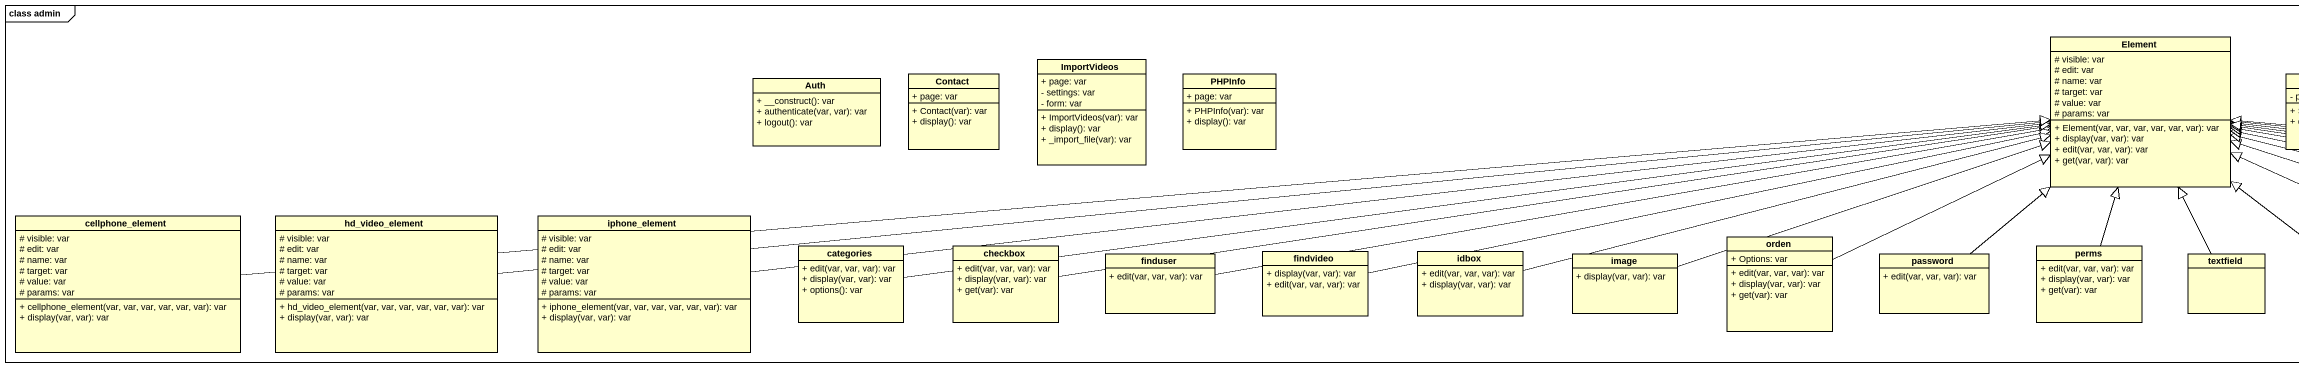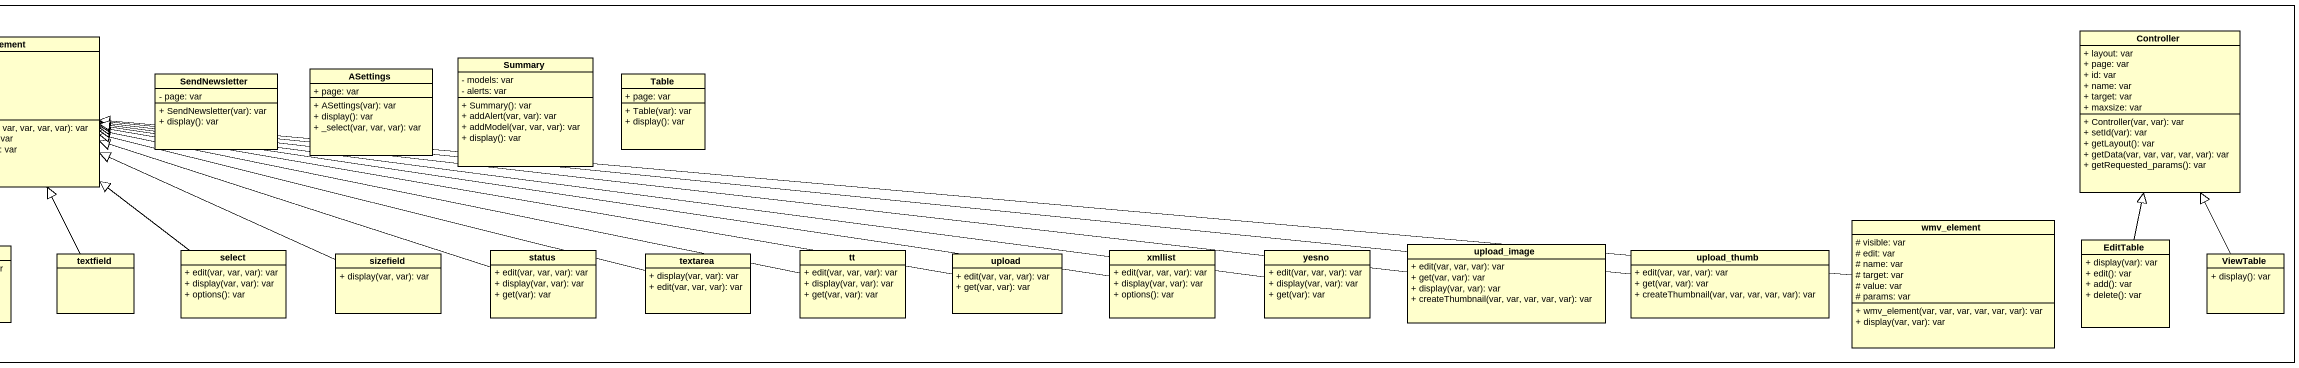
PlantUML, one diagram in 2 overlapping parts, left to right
@startuml
mainframe class admin
hide circle
hide empty members
skinparam classAttributeIconSize 0
class ImportVideos {
  + page: var
  - settings: var
  - form: var
  + ImportVideos(var): var
  + display(): var
  + _import_file(var): var
}
class Element {
  # visible: var
  # edit: var
  # name: var
  # target: var
  # value: var
  # params: var
  + Element(var, var, var, var, var, var): var
  + display(var, var): var
  + edit(var, var, var): var
  + get(var, var): var
}
class Summary {
  - models: var
  - alerts: var
  + Summary(): var
  + addAlert(var, var): var
  + addModel(var, var, var): var
  + display(): var
}
class Controller {
  + layout: var
  + page: var
  + id: var
  + name: var
  + target: var
  + maxsize: var
  + Controller(var, var): var
  + setId(var): var
  + getLayout(): var
  + getData(var, var, var, var, var): var
  + getRequested_params(): var
}
class Auth {
  + __construct(): var
  + authenticate(var, var): var
  + logout(): var
}
class Contact {
  + page: var
  + Contact(var): var
  + display(): var
}
class PHPInfo {
  + page: var
  + PHPInfo(var): var
  + display(): var
}
class SendNewsletter {
  - page: var
  + SendNewsletter(var): var
  + display(): var
}
class ASettings {
  + page: var
  + ASettings(var): var
  + display(): var
  + _select(var, var, var): var
}
class Table {
  + page: var
  + Table(var): var
  + display(): var
}
class cellphone_element {
  # visible: var
  # edit: var
  # name: var
  # target: var
  # value: var
  # params: var
  + cellphone_element(var, var, var, var, var, var): var
  + display(var, var): var
}
class hd_video_element {
  # visible: var
  # edit: var
  # name: var
  # target: var
  # value: var
  # params: var
  + hd_video_element(var, var, var, var, var, var): var
  + display(var, var): var
}
class iphone_element {
  # visible: var
  # edit: var
  # name: var
  # target: var
  # value: var
  # params: var
  + iphone_element(var, var, var, var, var, var): var
  + display(var, var): var
}
class wmv_element {
  # visible: var
  # edit: var
  # name: var
  # target: var
  # value: var
  # params: var
  + wmv_element(var, var, var, var, var, var): var
  + display(var, var): var
}
class categories {
  + edit(var, var, var): var
  + display(var, var): var
  + options(): var
}
class checkbox {
  + edit(var, var, var): var
  + display(var, var): var
  + get(var): var
}
class finduser {
  + edit(var, var, var): var
}
class findvideo {
  + display(var, var): var
  + edit(var, var, var): var
}
class idbox {
  + edit(var, var, var): var
  + display(var, var): var
}
class image {
  + display(var, var): var
}
class orden {
  + Options: var
  + edit(var, var, var): var
  + display(var, var): var
  + get(var): var
}
class password {
  + edit(var, var, var): var
}
class perms {
  + edit(var, var, var): var
  + display(var, var): var
  + get(var): var
}
class textfield
class select {
  + edit(var, var, var): var
  + display(var, var): var
  + options(): var
}
class sizefield {
  + display(var, var): var
}
class status {
  + edit(var, var, var): var
  + display(var, var): var
  + get(var): var
}
class textarea {
  + display(var, var): var
  + edit(var, var, var): var
}
class tt {
  + edit(var, var, var): var
  + display(var, var): var
  + get(var, var): var
}
class upload {
  + edit(var, var, var): var
  + get(var, var): var
}
class xmllist {
  + edit(var, var, var): var
  + display(var, var): var
  + options(): var
}
class yesno {
  + edit(var, var, var): var
  + display(var, var): var
  + get(var): var
}
class upload_image {
  + edit(var, var, var): var
  + get(var, var): var
  + display(var, var): var
  + createThumbnail(var, var, var, var, var): var
}
class upload_thumb {
  + edit(var, var, var): var
  + get(var, var): var
  + createThumbnail(var, var, var, var, var): var
}
class EditTable {
  + display(var): var
  + edit(): var
  + add(): var
  + delete(): var
}
class ViewTable {
  + display(): var
}
cellphone_element -right-|> Element
hd_video_element -right-|> Element
iphone_element -right-|> Element
wmv_element -left-|> Element
categories -right-|> Element
checkbox -right-|> Element
finduser -right-|> Element
findvideo -right-|> Element
idbox -right-|> Element
image -right-|> Element
orden -right-|> Element
password -up-|> Element
perms -up-|> Element
textfield -up-|> Element
select -up-|> Element
sizefield -left-|> Element
status -left-|> Element
textarea -left-|> Element
tt -left-|> Element
upload -left-|> Element
xmllist -left-|> Element
yesno -left-|> Element
upload_image -left-|> Element
upload_thumb -left-|> Element
EditTable -up-|> Controller
ViewTable -up-|> Controller
@enduml
